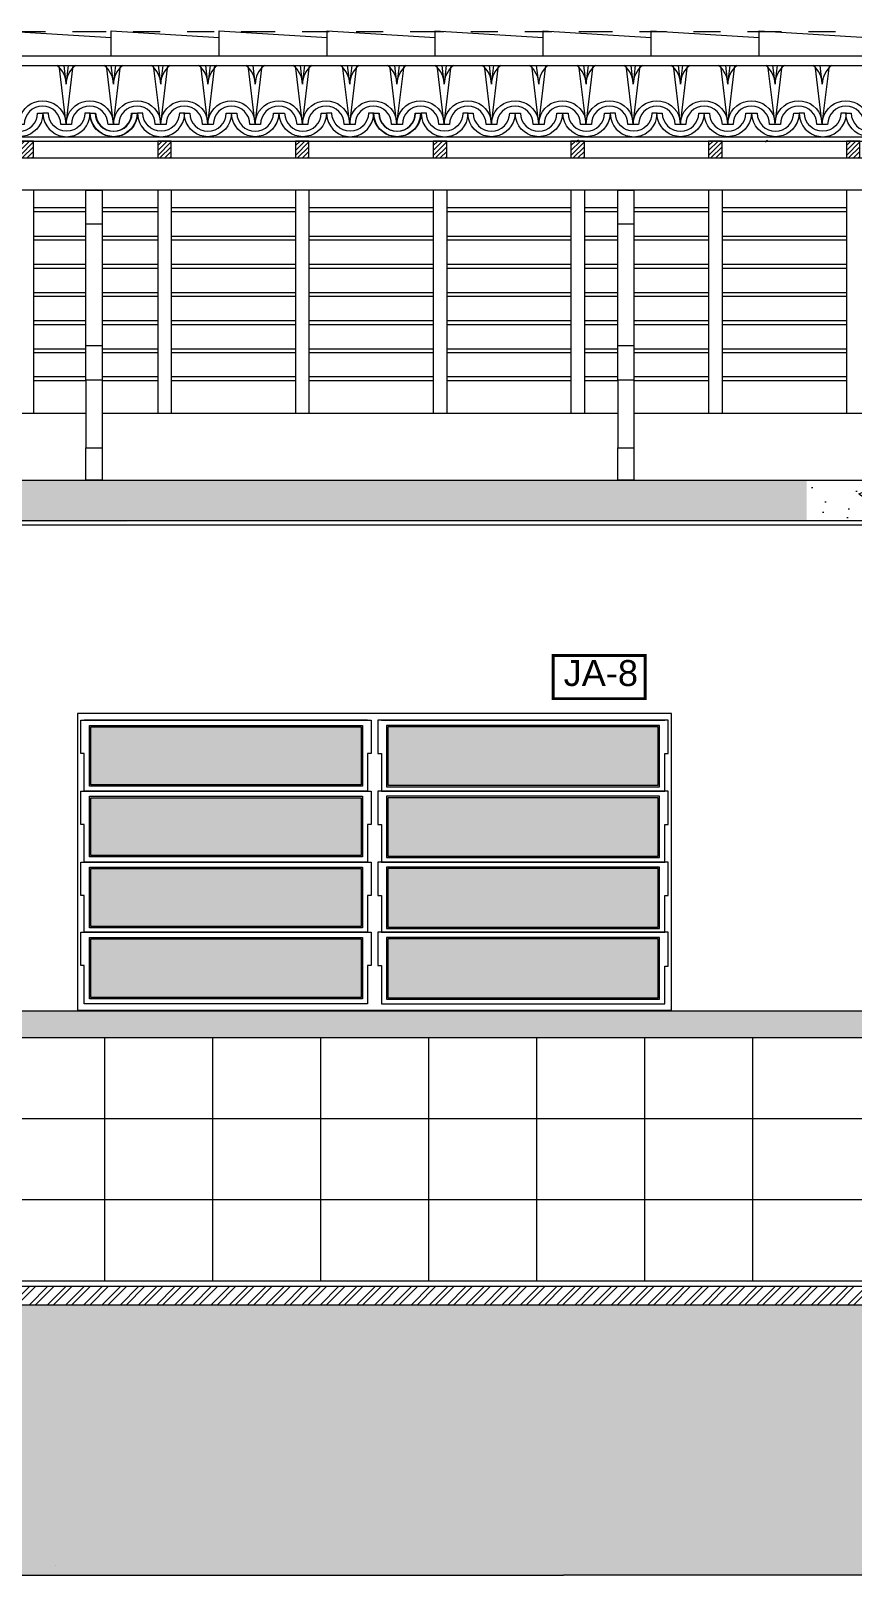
# Model space of a CAD drawing. Extents: x 183 to 373, y 23 to 105.
# Drawn here: x 225.96 to 229.01, y 79.7 to 85.42 of the extents above; entities that cross this region are included whole.
import ezdxf

# ---------------------------------------------------------------- set-up
doc = ezdxf.new("R2010")
doc.units = 0
doc.header["$LTSCALE"] = 0.005
doc.linetypes.add('C5', pattern=[60, 50, -5, 0, -5])
doc.linetypes.add('TRAÇO-2PTOS_P', pattern=[0.625, 0.25, -0.125, 0, -0.125, 0, -0.125])
doc.layers.get('0').update_dxf_attribs({"linetype": 'CONTINUOUS'})
for name, color, linetype in [('01', 1, 'CONTINUOUS'), ('252', 252, 'CONTINUOUS'), ('A-COTAS', 1, 'CONTINUOUS'), ('A-ESQUADRIAS', 2, 'CONTINUOUS'), ('A-PAREDE', 5, 'CONTINUOUS'), ('ARQ-EXO-1_100', 251, 'C5'), ('ARQ-HTC', 9, 'CONTINUOUS'), ('ARQ-PIS-CORTE', 2, 'CONTINUOUS'), ('ARQ-SMB-1_100', 1, 'CONTINUOUS'), ('ARQ-TLH-VISTA1', 2, 'CONTINUOUS'), ('ARQ-TLH-VISTA2', 1, 'CONTINUOUS'), ('ARQ-TXT-1_075', 2, 'CONTINUOUS'), ('BL-AR-TELHA 2', 2, 'CONTINUOUS'), ('MADEIRAMENTO', 2, 'CONTINUOUS'), ('SIM', 1, 'CONTINUOUS')]:
    doc.layers.add(name, color=color, linetype=linetype)
doc.styles.add('ESC-50-A20', font='arial.ttf', dxfattribs={"height": 0.1})
pattern_1 = [(50, (84.715, 34.55552), (0.25505854, -0.02231472), [0.02667, -0.29337]), (355, (84.715, 34.55552), (-0.0493408, 0.2674796), [0.021336, -0.2346968]), (100.45144, (84.73625, 34.55366), (0.20571775, 0.24516485), [0.022666, -0.24932634]), (46.1842, (84.715, 34.62664), (0.37951066, -0.05885926), [0.040005, -0.440055]), (96.63556, (84.74662, 34.62174), (0.3323658, 0.3463966), [0.033999, -0.3739899]), (351.18415, (84.715, 34.62664), (0.3323658, 0.3463966), [0.032004, -0.3520436]), (21, (84.75056, 34.60886), (0.21226015, -0.14317128), [0.02667, -0.29337]), (326, (84.75056, 34.60886), (0.08652284, 0.25786315), [0.021336, -0.234696]), (71.45144, (84.76824, 34.59693), (0.298783, 0.11469188), [0.022666, -0.2493259]), (37.5, (84.715, 34.55552), (0.004324045, 0.118377054), [0, -0.2318512, 0, -0.238252, 0, -0.235585]), (7.5, (84.715, 34.55552), (0.09354753, 0.1402528), [0, -0.1358392, 0, -0.2265172, 0, -0.089789]), (327.5, (84.6357, 34.55552), (0.189826833, -0.00802024), [0, -0.0889, 0, -0.277368, 0, -0.368046]), (317.5, (84.60014, 34.55552), (0.20738085, 0.03559709), [0, -0.11557, 0, -0.1842008, 0, -0.261366])]

msp = doc.modelspace()

# ---------------------------------------------------------------- hatches: boundary and pattern name
at = {"layer": 'A-COTAS'}
h = msp.add_hatch(color=252, dxfattribs=at)
h.set_gradient(color1=(91, 91, 91), one_color=1, tint=1, name='INVHEMISPHERICAL')
h.paths.add_polyline_path([(226.1867, 82.8394), (226.1867, 82.6249), (227.1879, 82.6249), (227.1879, 82.8394)])
h.paths.add_polyline_path([(226.1867, 82.5769), (226.1867, 82.3624), (227.1879, 82.3624), (227.1879, 82.5769)])
h.paths.add_polyline_path([(226.1867, 82.3144), (226.1867, 82.0999), (227.1879, 82.0999), (227.1879, 82.3144)])
h.paths.add_polyline_path([(226.1867, 82.0544), (226.1867, 81.8374), (227.1879, 81.8374), (227.1879, 82.0544)])
h.paths.add_polyline_path([(228.2879, 82.6226), (228.2879, 82.8394), (227.2867, 82.8394), (227.2867, 82.6226)])
h.paths.add_polyline_path([(228.2879, 82.3601), (228.2879, 82.5769), (227.2867, 82.5769), (227.2867, 82.3601)])
h.paths.add_polyline_path([(228.2879, 82.0976), (228.2879, 82.3144), (227.2867, 82.3144), (227.2867, 82.0976)])
h.paths.add_polyline_path([(227.2867, 82.0544), (227.2867, 81.8351), (228.2879, 81.8351), (228.2879, 82.0544)])
at = {"layer": 'A-ESQUADRIAS'}
h = msp.add_hatch(dxfattribs=at)
h.set_pattern_fill('GOST_WOOD', color=251, scale=0.01, angle=90)
h.set_pattern_definition([(180, (186.197824, -81.4883), (7e-18, 0.06), [0.1, -0.02]), (180, (186.217824, -81.4683), (7e-18, 0.06), [0.06, -0.015, 0.03, -0.015]), (180, (186.247824, -81.4483), (7e-18, 0.06), [0.1, -0.02])])
h.paths.add_polyline_path([(233.0373, 81.688), (233.0373, 81.788), (225.0373, 81.788), (225.0373, 81.688)])
at = {"layer": 'ARQ-HTC'}
h = msp.add_hatch(dxfattribs=at)
h.set_pattern_fill('ANSI31', color=256, scale=0.004, style=0)
h.set_pattern_definition([(45, (-21.51494, 37.775708), (-0.0089802561, 0.0089802561), [])])
h.paths.add_polyline_path([(225.9247, 84.9458), (225.9747, 84.9458), (225.9747, 85.0085), (225.9247, 85.0085)])
h = msp.add_hatch(dxfattribs=at)
h.set_pattern_fill('ANSI31', color=256, scale=0.004, style=0)
h.set_pattern_definition([(45, (-21.00494, 37.775708), (-0.0089802561, 0.0089802561), [])])
h.paths.add_polyline_path([(226.4347, 84.9458), (226.4847, 84.9458), (226.4847, 85.0085), (226.4347, 85.0085)])
h = msp.add_hatch(dxfattribs=at)
h.set_pattern_fill('ANSI31', color=256, scale=0.004, style=0)
h.set_pattern_definition([(45, (-20.49494, 37.775708), (-0.0089802561, 0.0089802561), [])])
h.paths.add_polyline_path([(226.9447, 84.9458), (226.9947, 84.9458), (226.9947, 85.0085), (226.9447, 85.0085)])
h = msp.add_hatch(dxfattribs=at)
h.set_pattern_fill('ANSI31', color=256, scale=0.004, style=0)
h.set_pattern_definition([(45, (-19.98494, 37.775708), (-0.0089802561, 0.0089802561), [])])
h.paths.add_polyline_path([(227.4547, 84.9458), (227.5047, 84.9458), (227.5047, 85.0085), (227.4547, 85.0085)])
h = msp.add_hatch(dxfattribs=at)
h.set_pattern_fill('ANSI31', color=256, scale=0.004, style=0)
h.set_pattern_definition([(45, (-19.47494, 37.775708), (-0.0089802561, 0.0089802561), [])])
h.paths.add_polyline_path([(227.9647, 84.9458), (228.0147, 84.9458), (228.0147, 85.0085), (227.9647, 85.0085)])
h = msp.add_hatch(dxfattribs=at)
h.set_pattern_fill('ANSI31', color=256, scale=0.004, style=0)
h.set_pattern_definition([(45, (-18.96494, 37.775708), (-0.0089802561, 0.0089802561), [])])
h.paths.add_polyline_path([(228.4747, 84.9458), (228.5247, 84.9458), (228.5247, 85.0085), (228.4747, 85.0085)])
h = msp.add_hatch(dxfattribs=at)
h.set_pattern_fill('ANSI31', color=256, scale=0.004, style=0)
h.set_pattern_definition([(45, (-18.45494, 37.775708), (-0.0089802561, 0.0089802561), [])])
h.paths.add_polyline_path([(228.9847, 84.9458), (229.0347, 84.9458), (229.0347, 85.0085), (228.9847, 85.0085)])
h = msp.add_hatch(dxfattribs=at)
h.set_pattern_fill('AR-CONC', color=251, scale=0.0014, style=0)
h.set_pattern_definition(pattern_1)
h.paths.add_polyline_path([(228.8376, 83.7528), (216.8873, 83.7378), (216.8873, 83.5878), (228.8376, 83.6028)])
h = msp.add_hatch(dxfattribs=at)
h.set_pattern_fill('AR-CONC', color=251, scale=0.0014, style=0)
h.set_pattern_definition(pattern_1)
h.paths.add_polyline_path([(231.4212, 83.7528), (228.8376, 83.7528), (228.8376, 83.6028), (231.4212, 83.6028)])
h = msp.add_hatch(dxfattribs=at)
h.set_pattern_fill('ANSI32', color=251, scale=0.005, style=0)
h.set_pattern_definition([(45, (84.714996, 34.55552), (-0.03367596, 0.03367596), []), (45, (84.737447, 34.55552), (-0.03367596, 0.03367596), [])])
h.paths.add_polyline_path([(225.0373, 80.6978), (233.0373, 80.6978), (233.0373, 80.7678), (225.0373, 80.7678)])
h = msp.add_hatch(dxfattribs=at)
h.set_pattern_fill('EARTH', color=252, scale=0.02, angle=45, style=0)
h.set_pattern_definition([(45, (84.715, 34.55552), (1e-17, 0.17960512), [0.127, -0.127]), (45, (84.68132, 34.5892), (1e-17, 0.17960512), [0.127, -0.127]), (45, (84.64764, 34.62287), (1e-17, 0.17960512), [0.127, -0.127]), (135, (84.64764, 34.64532), (-0.17960512, 1e-17), [0.127, -0.127]), (135, (84.68132, 34.679), (-0.17960512, 1e-17), [0.127, -0.127]), (135, (84.715, 34.71267), (-0.17960512, 1e-17), [0.127, -0.127])])
h.paths.add_polyline_path([(247.7524, 80.6978), (241.3373, 80.6978), (241.3373, 80.2978), (241.0123, 80.2978), (241.0123, 80.6978), (235.1238, 80.6978), (235.1238, 79.6978), (247.7524, 79.6978)])
h.paths.add_polyline_path([(224.8873, 80.2978), (224.8873, 80.6978), (219.7502, 80.6978), (219.7502, 79.6978), (235.1238, 79.6978), (235.1238, 80.6978), (233.1873, 80.6978), (233.1873, 80.2978), (233.0373, 80.2978), (233.0373, 80.6978), (225.0373, 80.6978), (225.0373, 80.2978)])

# ---------------------------------------------------------------- linework, layer by layer
at = {"color": 3}
for points in [[(225.9247, 84.9458), (225.9747, 84.9458), (225.9747, 85.0085), (225.9247, 85.0085)], [(226.4347, 84.9458), (226.4847, 84.9458), (226.4847, 85.0085), (226.4347, 85.0085)], [(226.9447, 84.9458), (226.9947, 84.9458), (226.9947, 85.0085), (226.9447, 85.0085)], [(227.4547, 84.9458), (227.5047, 84.9458), (227.5047, 85.0085), (227.4547, 85.0085)], [(227.9647, 84.9458), (228.0147, 84.9458), (228.0147, 85.0085), (227.9647, 85.0085)], [(228.4747, 84.9458), (228.5247, 84.9458), (228.5247, 85.0085), (228.4747, 85.0085)], [(228.9847, 84.9458), (229.0347, 84.9458), (229.0347, 85.0085), (228.9847, 85.0085)]]:
    msp.add_lwpolyline(points, close=True, dxfattribs=at)
at = {"layer": '01', "color": 251}
for p, q in [((225.9747, 84.8262), (225.9747, 84.0007)), ((226.4347, 84.8262), (226.4347, 84.0007)), ((226.4847, 84.8262), (226.4847, 84.0007)), ((226.9447, 84.8262), (226.9447, 84.0007)), ((226.9947, 84.8262), (226.9947, 84.0007)), ((227.4547, 84.8262), (227.4547, 84.0007)), ((227.5047, 84.8262), (227.5047, 84.0007)), ((227.9647, 84.8262), (227.9647, 84.0007)), ((228.0147, 84.8262), (228.0147, 84.0007)), ((228.4747, 84.8262), (228.4747, 84.0007)), ((228.5247, 84.8262), (228.5247, 84.0007)), ((228.9847, 84.8262), (228.9847, 84.0007)), ((226.1683, 84.7608), (225.9747, 84.7608)), ((226.4347, 84.7608), (226.2283, 84.7608)), ((226.9447, 84.7608), (226.4847, 84.7608)), ((227.4547, 84.7608), (226.9947, 84.7608)), ((227.9647, 84.7608), (227.5047, 84.7608)), ((228.1383, 84.7608), (228.0147, 84.7608)), ((228.4747, 84.7608), (228.1983, 84.7608)), ((228.9847, 84.7608), (228.5247, 84.7608)), ((226.1683, 84.7463), (225.9747, 84.7463)), ((226.4347, 84.7463), (226.2283, 84.7463)), ((226.9447, 84.7463), (226.4847, 84.7463)), ((227.4547, 84.7463), (226.9947, 84.7463)), ((227.9647, 84.7463), (227.5047, 84.7463)), ((228.1383, 84.7463), (228.0147, 84.7463)), ((228.4747, 84.7463), (228.1983, 84.7463)), ((228.9847, 84.7463), (228.5247, 84.7463)), ((226.1683, 84.6556), (225.9747, 84.6556)), ((226.1683, 84.6411), (225.9747, 84.6411)), ((226.4347, 84.6556), (226.2283, 84.6556)), ((226.4347, 84.6411), (226.2283, 84.6411)), ((226.9447, 84.6556), (226.4847, 84.6556)), ((226.9447, 84.6411), (226.4847, 84.6411)), ((227.4547, 84.6556), (226.9947, 84.6556)), ((227.4547, 84.6411), (226.9947, 84.6411)), ((227.9647, 84.6556), (227.5047, 84.6556)), ((227.9647, 84.6411), (227.5047, 84.6411)), ((228.1383, 84.6556), (228.0147, 84.6556)), ((228.1383, 84.6411), (228.0147, 84.6411)), ((228.4747, 84.6556), (228.1983, 84.6556)), ((228.4747, 84.6411), (228.1983, 84.6411)), ((228.9847, 84.6556), (228.5247, 84.6556)), ((228.9847, 84.6411), (228.5247, 84.6411)), ((226.1683, 84.5513), (225.9747, 84.5513)), ((226.1683, 84.5368), (225.9747, 84.5368)), ((226.4347, 84.5513), (226.2283, 84.5513)), ((226.4347, 84.5368), (226.2283, 84.5368)), ((226.9447, 84.5513), (226.4847, 84.5513)), ((226.9447, 84.5368), (226.4847, 84.5368)), ((227.4547, 84.5513), (226.9947, 84.5513)), ((227.4547, 84.5368), (226.9947, 84.5368)), ((227.9647, 84.5513), (227.5047, 84.5513)), ((227.9647, 84.5368), (227.5047, 84.5368)), ((228.1383, 84.5513), (228.0147, 84.5513)), ((228.1383, 84.5368), (228.0147, 84.5368)), ((228.4747, 84.5513), (228.1983, 84.5513)), ((228.4747, 84.5368), (228.1983, 84.5368)), ((228.9847, 84.5513), (228.5247, 84.5513)), ((228.9847, 84.5368), (228.5247, 84.5368)), ((226.1683, 84.4469), (225.9747, 84.4469)), ((226.1683, 84.4325), (225.9747, 84.4325)), ((226.4347, 84.4469), (226.2283, 84.4469)), ((226.4347, 84.4325), (226.2283, 84.4325)), ((226.9447, 84.4469), (226.4847, 84.4469)), ((226.9447, 84.4325), (226.4847, 84.4325)), ((227.4547, 84.4469), (226.9947, 84.4469)), ((227.4547, 84.4325), (226.9947, 84.4325)), ((227.9647, 84.4469), (227.5047, 84.4469)), ((227.9647, 84.4325), (227.5047, 84.4325)), ((228.1383, 84.4469), (228.0147, 84.4469)), ((228.1383, 84.4325), (228.0147, 84.4325)), ((228.4747, 84.4469), (228.1983, 84.4469)), ((228.4747, 84.4325), (228.1983, 84.4325)), ((228.9847, 84.4469), (228.5247, 84.4469)), ((228.9847, 84.4325), (228.5247, 84.4325)), ((226.1683, 84.3426), (225.9747, 84.3426)), ((226.1683, 84.3281), (225.9747, 84.3281)), ((226.4347, 84.3426), (226.2283, 84.3426)), ((226.4347, 84.3281), (226.2283, 84.3281)), ((226.9447, 84.3426), (226.4847, 84.3426)), ((226.9447, 84.3281), (226.4847, 84.3281)), ((227.4547, 84.3426), (226.9947, 84.3426)), ((227.4547, 84.3281), (226.9947, 84.3281)), ((227.9647, 84.3426), (227.5047, 84.3426)), ((227.9647, 84.3281), (227.5047, 84.3281)), ((228.1383, 84.3426), (228.0147, 84.3426)), ((228.1383, 84.3281), (228.0147, 84.3281)), ((228.4747, 84.3426), (228.1983, 84.3426)), ((228.4747, 84.3281), (228.1983, 84.3281)), ((228.9847, 84.3426), (228.5247, 84.3426)), ((228.9847, 84.3281), (228.5247, 84.3281)), ((226.1683, 84.2383), (225.9747, 84.2383)), ((226.4347, 84.2383), (226.2283, 84.2383)), ((226.9447, 84.2383), (226.4847, 84.2383)), ((227.4547, 84.2383), (226.9947, 84.2383)), ((227.9647, 84.2383), (227.5047, 84.2383)), ((228.1383, 84.2383), (228.0147, 84.2383)), ((228.4747, 84.2383), (228.1983, 84.2383)), ((228.9847, 84.2383), (228.5247, 84.2383)), ((226.1683, 84.2238), (225.9747, 84.2238)), ((226.4347, 84.2238), (226.2283, 84.2238)), ((226.9447, 84.2238), (226.4847, 84.2238)), ((227.4547, 84.2238), (226.9947, 84.2238)), ((227.9647, 84.2238), (227.5047, 84.2238)), ((228.1383, 84.2238), (228.0147, 84.2238)), ((228.4747, 84.2238), (228.1983, 84.2238)), ((228.9847, 84.2238), (228.5247, 84.2238)), ((226.1683, 84.1348), (225.9747, 84.1348)), ((226.4347, 84.1348), (226.2283, 84.1348)), ((226.9447, 84.1348), (226.4847, 84.1348)), ((227.4547, 84.1348), (226.9947, 84.1348)), ((227.9647, 84.1348), (227.5047, 84.1348)), ((228.1383, 84.1348), (228.0147, 84.1348)), ((228.4747, 84.1348), (228.1983, 84.1348)), ((228.9847, 84.1348), (228.5247, 84.1348)), ((226.1683, 84.1203), (225.9747, 84.1203)), ((226.4347, 84.1203), (226.2283, 84.1203)), ((226.9447, 84.1203), (226.4847, 84.1203)), ((227.4547, 84.1203), (226.9947, 84.1203)), ((227.9647, 84.1203), (227.5047, 84.1203)), ((228.1383, 84.1203), (228.0147, 84.1203)), ((228.4747, 84.1203), (228.1983, 84.1203)), ((228.9847, 84.1203), (228.5247, 84.1203)), ((224.2583, 84.0007), (226.1683, 84.0007)), ((226.2283, 84.0007), (228.1383, 84.0007)), ((228.1983, 84.0007), (230.1083, 84.0007))]:
    msp.add_line(p, q, dxfattribs=at)
at = {"layer": '01'}
msp.add_line((225.0373, 83.5878), (233.0373, 83.5878), dxfattribs=at)
at = {"layer": '252'}
for p, q in [((226.2373, 81.688), (226.2373, 80.7878)), ((226.6373, 81.688), (226.6373, 80.7878)), ((227.0373, 81.688), (227.0373, 80.7878)), ((227.4373, 81.688), (227.4373, 80.7878)), ((227.8373, 81.688), (227.8373, 80.7878)), ((228.2373, 81.688), (228.2373, 80.7878)), ((228.6373, 81.688), (228.6373, 80.7878)), ((233.0373, 81.388), (225.0373, 81.388)), ((233.0373, 81.088), (225.0373, 81.088))]:
    msp.add_line(p, q, dxfattribs=at)
at = {"layer": 'A-COTAS'}
for p, q in [((228.3373, 82.8888), (226.1373, 82.8888)), ((226.1373, 82.8888), (226.1373, 81.7888)), ((228.3373, 81.7888), (228.3373, 82.8888)), ((226.15, 82.8634), (227.2246, 82.8634)), ((226.15, 82.7399), (226.15, 82.8634)), ((227.2119, 82.8634), (226.1627, 82.8634)), ((226.1817, 82.8444), (227.1929, 82.8444)), ((226.1817, 82.6199), (226.1817, 82.8444)), ((226.1867, 82.8394), (227.1879, 82.8394)), ((226.1867, 82.6249), (226.1867, 82.8394)), ((227.1879, 82.8394), (227.1879, 82.6249)), ((227.1929, 82.8444), (227.1929, 82.6199)), ((227.2246, 82.8634), (227.2246, 82.7399)), ((228.3246, 82.8634), (227.25, 82.8634)), ((227.25, 82.8634), (227.25, 82.7399)), ((227.2627, 82.8634), (228.3119, 82.8634)), ((228.2929, 82.8444), (227.2817, 82.8444)), ((227.2817, 82.8444), (227.2817, 82.6176)), ((228.2879, 82.8394), (227.2867, 82.8394)), ((227.2867, 82.8394), (227.2867, 82.6226)), ((228.2879, 82.6226), (228.2879, 82.8394)), ((228.2929, 82.6176), (228.2929, 82.8444)), ((228.3246, 82.7401), (228.3246, 82.8634)), ((226.1627, 82.7399), (226.15, 82.7399)), ((226.1627, 82.6009), (226.1627, 82.7399)), ((227.2246, 82.7399), (227.2119, 82.7399)), ((227.2119, 82.7399), (227.2119, 82.6009)), ((227.25, 82.7399), (227.2627, 82.7399)), ((227.2627, 82.7399), (227.2627, 82.6009)), ((228.3119, 82.6009), (228.3119, 82.7401)), ((228.3119, 82.7401), (228.3246, 82.7401)), ((226.15, 82.6009), (227.2246, 82.6009)), ((226.15, 82.4774), (226.15, 82.6009)), ((227.2119, 82.6009), (226.1627, 82.6009)), ((227.2119, 82.6009), (226.1627, 82.6009)), ((227.1929, 82.6199), (226.1817, 82.6199)), ((226.1817, 82.5819), (227.1929, 82.5819)), ((226.1817, 82.3574), (226.1817, 82.5819)), ((227.1879, 82.6249), (226.1867, 82.6249)), ((227.1929, 82.5819), (227.1929, 82.3574)), ((227.2246, 82.6009), (227.2246, 82.4774)), ((228.3246, 82.6009), (227.25, 82.6009)), ((227.25, 82.6009), (227.25, 82.4774)), ((227.2627, 82.6009), (228.3119, 82.6009)), ((227.2627, 82.6009), (228.3119, 82.6009)), ((227.2817, 82.6176), (228.2929, 82.6176)), ((228.2929, 82.5819), (227.2817, 82.5819)), ((227.2817, 82.5819), (227.2817, 82.3551)), ((227.2867, 82.6226), (228.2879, 82.6226)), ((228.2929, 82.3551), (228.2929, 82.5819)), ((228.3246, 82.4776), (228.3246, 82.6009)), ((226.1867, 82.5769), (227.1879, 82.5769)), ((226.1867, 82.3624), (226.1867, 82.5769)), ((227.1879, 82.5769), (227.1879, 82.3624)), ((228.2879, 82.5769), (227.2867, 82.5769)), ((227.2867, 82.5769), (227.2867, 82.3601)), ((228.2879, 82.3601), (228.2879, 82.5769)), ((226.1627, 82.4774), (226.15, 82.4774)), ((226.1627, 82.3384), (226.1627, 82.4774)), ((227.2246, 82.4774), (227.2119, 82.4774)), ((227.2119, 82.4774), (227.2119, 82.3384)), ((227.25, 82.4774), (227.2627, 82.4774)), ((227.2627, 82.4774), (227.2627, 82.3384)), ((228.3119, 82.3384), (228.3119, 82.4776)), ((228.3119, 82.4776), (228.3246, 82.4776)), ((227.1929, 82.3574), (226.1817, 82.3574)), ((227.1879, 82.3624), (226.1867, 82.3624)), ((227.2817, 82.3551), (228.2929, 82.3551)), ((227.2867, 82.3601), (228.2879, 82.3601)), ((226.15, 82.3384), (227.2246, 82.3384)), ((226.15, 82.2149), (226.15, 82.3384)), ((227.2119, 82.3384), (226.1627, 82.3384)), ((227.2119, 82.3384), (226.1627, 82.3384)), ((226.1817, 82.3194), (227.1929, 82.3194)), ((226.1817, 82.0949), (226.1817, 82.3194)), ((226.1867, 82.3144), (227.1879, 82.3144)), ((226.1867, 82.0999), (226.1867, 82.3144)), ((227.1879, 82.3144), (227.1879, 82.0999)), ((227.1929, 82.3194), (227.1929, 82.0949)), ((227.2246, 82.3384), (227.2246, 82.2149)), ((228.3246, 82.3384), (227.25, 82.3384)), ((227.25, 82.3384), (227.25, 82.2149)), ((227.2627, 82.3384), (228.3119, 82.3384)), ((227.2627, 82.3384), (228.3119, 82.3384)), ((228.2929, 82.3194), (227.2817, 82.3194)), ((227.2817, 82.3194), (227.2817, 82.0926)), ((228.2879, 82.3144), (227.2867, 82.3144)), ((227.2867, 82.3144), (227.2867, 82.0976)), ((228.2879, 82.0976), (228.2879, 82.3144)), ((228.2929, 82.0926), (228.2929, 82.3194)), ((228.3246, 82.2151), (228.3246, 82.3384)), ((226.1627, 82.2149), (226.15, 82.2149)), ((226.1627, 82.0784), (226.1627, 82.2149)), ((227.2246, 82.2149), (227.2119, 82.2149)), ((227.2119, 82.2149), (227.2119, 82.0784)), ((227.25, 82.2149), (227.2627, 82.2149)), ((227.2627, 82.2149), (227.2627, 82.0784)), ((228.3119, 82.0784), (228.3119, 82.2151)), ((228.3119, 82.2151), (228.3246, 82.2151)), ((226.15, 82.0784), (227.2246, 82.0784)), ((226.15, 81.9549), (226.15, 82.0784)), ((227.2119, 82.0784), (226.1627, 82.0784)), ((227.2119, 82.0784), (226.1627, 82.0784)), ((227.1929, 82.0949), (226.1817, 82.0949)), ((227.1879, 82.0999), (226.1867, 82.0999)), ((227.2246, 82.0784), (227.2246, 81.9549)), ((228.3246, 82.0784), (227.25, 82.0784)), ((227.25, 82.0784), (227.25, 81.9549)), ((227.2627, 82.0784), (228.3119, 82.0784)), ((227.2627, 82.0784), (228.3119, 82.0784)), ((227.2817, 82.0926), (228.2929, 82.0926)), ((227.2867, 82.0976), (228.2879, 82.0976)), ((228.3246, 81.9526), (228.3246, 82.0784)), ((226.1817, 82.0594), (227.1929, 82.0594)), ((226.1817, 81.8324), (226.1817, 82.0594)), ((226.1867, 82.0544), (227.1879, 82.0544)), ((226.1867, 81.8374), (226.1867, 82.0544)), ((227.1879, 82.0544), (227.1879, 81.8374)), ((227.1929, 82.0594), (227.1929, 81.8324)), ((228.2929, 82.0594), (227.2817, 82.0594)), ((227.2817, 82.0594), (227.2817, 81.8301)), ((228.2879, 82.0544), (227.2867, 82.0544)), ((227.2867, 82.0544), (227.2867, 81.8351)), ((228.2879, 81.8351), (228.2879, 82.0544)), ((228.2929, 81.8301), (228.2929, 82.0594)), ((226.1627, 81.9549), (226.15, 81.9549)), ((226.1627, 81.8134), (226.1627, 81.9549)), ((227.2246, 81.9549), (227.2119, 81.9549)), ((227.2119, 81.9549), (227.2119, 81.8134)), ((227.25, 81.9549), (227.2627, 81.9549)), ((227.2627, 81.9549), (227.2627, 81.8134)), ((228.3119, 81.8134), (228.3119, 81.9526)), ((228.3119, 81.9526), (228.3246, 81.9526)), ((227.1879, 81.8374), (226.1867, 81.8374)), ((227.2867, 81.8351), (228.2879, 81.8351)), ((228.3373, 81.7888), (226.1373, 81.7888)), ((227.2119, 81.8134), (226.1627, 81.8134)), ((227.1929, 81.8324), (226.1817, 81.8324)), ((227.2627, 81.8134), (228.3119, 81.8134)), ((227.2817, 81.8301), (228.2929, 81.8301))]:
    msp.add_line(p, q, dxfattribs=at)
msp.add_lwpolyline([(225.0373, 81.788), (233.0373, 81.788), (233.0373, 81.688), (225.0373, 81.688)], dxfattribs=at)
at = {"layer": 'A-PAREDE', "color": 5}
for p, q in [((208.6023, 83.7528), (241.1623, 83.7528)), ((225.0223, 83.6028), (233.0523, 83.6028)), ((216.8873, 80.7678), (233.1873, 80.7678)), ((233.0373, 80.6978), (225.0373, 80.6978))]:
    msp.add_line(p, q, dxfattribs=at)
at = {"layer": 'A-PAREDE'}
for points in [[(226.1683, 84.8262), (226.2283, 84.8262), (226.2283, 84.7002), (226.1683, 84.7002)], [(228.1383, 84.8262), (228.1983, 84.8262), (228.1983, 84.7002), (228.1383, 84.7002)], [(226.1683, 84.2518), (226.2283, 84.2518), (226.2283, 84.1227), (226.1683, 84.1227)], [(228.1383, 84.2518), (228.1983, 84.2518), (228.1983, 84.1227), (228.1383, 84.1227)], [(226.1683, 83.8728), (226.2283, 83.8728), (226.2283, 83.7528), (226.1683, 83.7528)], [(228.1383, 83.8728), (228.1983, 83.8728), (228.1983, 83.7528), (228.1383, 83.7528)]]:
    msp.add_lwpolyline(points, close=True, dxfattribs=at)
at = {"layer": 'ARQ-EXO-1_100', "color": 252, "linetype": 'TRAÇO-2PTOS_P', "ltscale": 100}
for p, q in [((205.4942, 85.4144), (267.0085, 85.4144)), ((205.4942, 83.7528), (267.0085, 83.7528)), ((216.8873, 80.7878), (249.3373, 80.7878))]:
    msp.add_line(p, q, dxfattribs=at)
at = {"layer": 'ARQ-HTC', "color": 252}
for points in [[(206.807, 80.6478), (206.807, 79.6978), (227.9373, 79.6978)], [(267.5675, 80.6478), (267.5675, 79.6978), (227.9373, 79.6978)]]:
    msp.add_lwpolyline(points, dxfattribs=at)
at = {"layer": 'ARQ-PIS-CORTE'}
msp.add_line((225.0373, 80.7878), (233.0373, 80.7878), dxfattribs=at)
at = {"layer": 'ARQ-SMB-1_100', "color": 252, "ltscale": 10, "const_width": 0.0107}
msp.add_lwpolyline([(227.8988, 82.9434), (228.2398, 82.9434), (228.2398, 83.1034), (227.8988, 83.1034)], close=True, dxfattribs=at)
at = {"layer": 'ARQ-TLH-VISTA1'}
for p, q in [((211.6447, 85.0243), (262.7298, 85.0243)), ((226.1683, 84.2518), (226.1683, 84.7002)), ((226.2283, 84.7002), (226.2283, 84.2518)), ((228.1383, 84.2518), (228.1383, 84.7002)), ((228.1983, 84.7002), (228.1983, 84.2518)), ((226.1683, 84.1227), (226.1683, 83.8728)), ((226.2283, 84.1227), (226.2283, 83.8728)), ((228.1383, 84.1227), (228.1383, 83.8728)), ((228.1983, 84.1227), (228.1983, 83.8728))]:
    msp.add_line(p, q, dxfattribs=at)
for points in [[(226.093, 85.0912), (226.0955, 85.0704), (226.0755, 85.0704, 1), (225.9405, 85.0704), (225.9205, 85.0704), (225.923, 85.0912, -0.785113)], [(226.268, 85.0912), (226.2705, 85.0704), (226.2505, 85.0704, 1), (226.1155, 85.0704), (226.0955, 85.0704), (226.098, 85.0912, -0.785113)], [(226.443, 85.0912), (226.4455, 85.0704), (226.4255, 85.0704, 1), (226.2905, 85.0704), (226.2705, 85.0704), (226.273, 85.0912, -0.785113)], [(226.618, 85.0912), (226.6205, 85.0704), (226.6005, 85.0704, 1), (226.4655, 85.0704), (226.4455, 85.0704), (226.448, 85.0912, -0.785113)], [(226.793, 85.0912), (226.7955, 85.0704), (226.7755, 85.0704, 1), (226.6405, 85.0704), (226.6205, 85.0704), (226.623, 85.0912, -0.785113)], [(226.968, 85.0912), (226.9705, 85.0704), (226.9505, 85.0704, 1), (226.8155, 85.0704), (226.7955, 85.0704), (226.798, 85.0912, -0.785113)], [(227.143, 85.0912), (227.1455, 85.0704), (227.1255, 85.0704, 1), (226.9905, 85.0704), (226.9705, 85.0704), (226.973, 85.0912, -0.785113)], [(227.318, 85.0912), (227.3205, 85.0704), (227.3005, 85.0704, 1), (227.1655, 85.0704), (227.1455, 85.0704), (227.148, 85.0912, -0.785113)], [(227.493, 85.0912), (227.4955, 85.0704), (227.4755, 85.0704, 1), (227.3405, 85.0704), (227.3205, 85.0704), (227.323, 85.0912, -0.785113)], [(227.668, 85.0912), (227.6705, 85.0704), (227.6505, 85.0704, 1), (227.5155, 85.0704), (227.4955, 85.0704), (227.498, 85.0912, -0.785113)], [(227.843, 85.0912), (227.8455, 85.0704), (227.8255, 85.0704, 1), (227.6905, 85.0704), (227.6705, 85.0704), (227.673, 85.0912, -0.785113)], [(228.018, 85.0912), (228.0205, 85.0704), (228.0005, 85.0704, 1), (227.8655, 85.0704), (227.8455, 85.0704), (227.848, 85.0912, -0.785113)], [(228.193, 85.0912), (228.1955, 85.0704), (228.1755, 85.0704, 1), (228.0405, 85.0704), (228.0205, 85.0704), (228.023, 85.0912, -0.785113)], [(228.368, 85.0912), (228.3705, 85.0704), (228.3505, 85.0704, 1), (228.2155, 85.0704), (228.1955, 85.0704), (228.198, 85.0912, -0.785113)], [(228.543, 85.0912), (228.5455, 85.0704), (228.5255, 85.0704, 1), (228.3905, 85.0704), (228.3705, 85.0704), (228.373, 85.0912, -0.785113)], [(228.718, 85.0912), (228.7205, 85.0704), (228.7005, 85.0704, 1), (228.5655, 85.0704), (228.5455, 85.0704), (228.548, 85.0912, -0.785113)], [(228.893, 85.0912), (228.8955, 85.0704), (228.8755, 85.0704, 1), (228.7405, 85.0704), (228.7205, 85.0704), (228.723, 85.0912, -0.785113)], [(229.068, 85.0912), (229.0705, 85.0704), (229.0505, 85.0704, 1), (228.9155, 85.0704), (228.8955, 85.0704), (228.898, 85.0912, -0.785113)], [(225.8372, 85.0915), (225.8347, 85.1123), (225.8547, 85.1123, 1), (225.9897, 85.1123), (226.0097, 85.1123), (226.0072, 85.0915, -0.785113)], [(226.1822, 85.0915), (226.1847, 85.1123), (226.1647, 85.1123, -1), (226.0297, 85.1123), (226.0097, 85.1123), (226.0122, 85.0915, 0.785113)], [(226.1855, 85.0915), (226.183, 85.1123), (226.203, 85.1123, 1), (226.338, 85.1123), (226.358, 85.1123), (226.3555, 85.0915, -0.785113)], [(226.1872, 85.0915), (226.1847, 85.1123), (226.2047, 85.1123, 1), (226.3397, 85.1123), (226.3597, 85.1123), (226.3572, 85.0915, -0.785113)], [(226.5322, 85.0915), (226.5347, 85.1123), (226.5147, 85.1123, -1), (226.3797, 85.1123), (226.3597, 85.1123), (226.3622, 85.0915, 0.785113)], [(226.5355, 85.0915), (226.533, 85.1123), (226.553, 85.1123, 1), (226.688, 85.1123), (226.708, 85.1123), (226.7055, 85.0915, -0.785113)], [(226.7105, 85.0915), (226.708, 85.1123), (226.728, 85.1123, 1), (226.863, 85.1123), (226.883, 85.1123), (226.8805, 85.0915, -0.785113)], [(226.8872, 85.0915), (226.8847, 85.1123), (226.9047, 85.1123, 1), (227.0397, 85.1123), (227.0597, 85.1123), (227.0572, 85.0915, -0.785113)], [(227.2322, 85.0915), (227.2347, 85.1123), (227.2147, 85.1123, -1), (227.0797, 85.1123), (227.0597, 85.1123), (227.0622, 85.0915, 0.785113)], [(227.2355, 85.0915), (227.233, 85.1123), (227.253, 85.1123, 1), (227.388, 85.1123), (227.408, 85.1123), (227.4055, 85.0915, -0.785113)], [(227.2372, 85.0915), (227.2347, 85.1123), (227.2547, 85.1123, 1), (227.3897, 85.1123), (227.4097, 85.1123), (227.4072, 85.0915, -0.785113)], [(227.5822, 85.0915), (227.5847, 85.1123), (227.5647, 85.1123, -1), (227.4297, 85.1123), (227.4097, 85.1123), (227.4122, 85.0915, 0.785113)], [(227.5855, 85.0915), (227.583, 85.1123), (227.603, 85.1123, 1), (227.738, 85.1123), (227.758, 85.1123), (227.7555, 85.0915, -0.785113)], [(227.7605, 85.0915), (227.758, 85.1123), (227.778, 85.1123, 1), (227.913, 85.1123), (227.933, 85.1123), (227.9305, 85.0915, -0.785113)], [(227.9372, 85.0915), (227.9347, 85.1123), (227.9547, 85.1123, 1), (228.0897, 85.1123), (228.1097, 85.1123), (228.1072, 85.0915, -0.785113)], [(228.2822, 85.0915), (228.2847, 85.1123), (228.2647, 85.1123, -1), (228.1297, 85.1123), (228.1097, 85.1123), (228.1122, 85.0915, 0.785113)], [(228.2855, 85.0915), (228.283, 85.1123), (228.303, 85.1123, 1), (228.438, 85.1123), (228.458, 85.1123), (228.4555, 85.0915, -0.785113)], [(228.4605, 85.0915), (228.458, 85.1123), (228.478, 85.1123, 1), (228.613, 85.1123), (228.633, 85.1123), (228.6305, 85.0915, -0.785113)], [(228.6372, 85.0915), (228.6347, 85.1123), (228.6547, 85.1123, 1), (228.7897, 85.1123), (228.8097, 85.1123), (228.8072, 85.0915, -0.785113)], [(228.9822, 85.0915), (228.9847, 85.1123), (228.9647, 85.1123, -1), (228.8297, 85.1123), (228.8097, 85.1123), (228.8122, 85.0915, 0.785113)], [(228.9855, 85.0916), (228.983, 85.1123), (229.003, 85.1123, 1), (229.138, 85.1123), (229.158, 85.1123), (229.1555, 85.0916, -0.785113)]]:
    msp.add_lwpolyline(points, format="xyb", close=True, dxfattribs=at)
at = {"layer": 'ARQ-TLH-VISTA2', "color": 1}
for p, q in [((227.9868, 85.0044), (227.9871, 85.0069)), ((228.6868, 85.0044), (228.6871, 85.0069))]:
    msp.add_line(p, q, dxfattribs=at)
for centre in [(228.0495, 84.9455), (228.7495, 84.9455)]:
    msp.add_arc(centre, 0.0875, 130.6146, 135.7164, dxfattribs=at)
at = {"layer": 'BL-AR-TELHA 2'}
for p, q in [((226.0956, 85.0712), (226.0694, 85.2884)), ((226.0956, 85.2235), (226.0878, 85.2884)), ((226.0956, 85.0712), (226.1217, 85.2884)), ((226.0961, 85.2187), (226.1045, 85.2884)), ((226.2706, 85.0712), (226.2444, 85.2884)), ((226.2706, 85.2235), (226.2628, 85.2884)), ((226.2706, 85.0712), (226.2967, 85.2884)), ((226.2711, 85.2187), (226.2795, 85.2884)), ((226.4456, 85.0712), (226.4194, 85.2884)), ((226.4456, 85.2235), (226.4378, 85.2884)), ((226.4456, 85.0712), (226.4717, 85.2884)), ((226.4461, 85.2187), (226.4545, 85.2884)), ((226.6206, 85.0712), (226.5944, 85.2884)), ((226.6206, 85.2235), (226.6128, 85.2884)), ((226.6206, 85.0712), (226.6467, 85.2884)), ((226.6211, 85.2187), (226.6295, 85.2884)), ((226.7956, 85.0712), (226.7694, 85.2884)), ((226.7956, 85.2235), (226.7878, 85.2884)), ((226.7956, 85.0712), (226.8217, 85.2884)), ((226.9706, 85.0712), (226.9444, 85.2884)), ((226.9706, 85.2235), (226.9628, 85.2884)), ((226.9706, 85.0712), (226.9967, 85.2884)), ((226.9711, 85.2187), (226.9795, 85.2884)), ((227.1456, 85.0712), (227.1194, 85.2884)), ((227.1456, 85.2235), (227.1378, 85.2884)), ((227.1456, 85.0712), (227.1717, 85.2884)), ((227.1461, 85.2187), (227.1545, 85.2884)), ((227.3206, 85.0712), (227.2944, 85.2884)), ((227.3206, 85.2235), (227.3128, 85.2884)), ((227.3206, 85.0712), (227.3467, 85.2884)), ((227.3211, 85.2187), (227.3295, 85.2884)), ((227.4956, 85.0712), (227.4694, 85.2884)), ((227.4956, 85.2235), (227.4878, 85.2884)), ((227.4956, 85.0712), (227.5217, 85.2884)), ((227.4961, 85.2188), (227.5045, 85.2884)), ((227.6706, 85.0712), (227.6444, 85.2884)), ((227.6706, 85.2235), (227.6628, 85.2884)), ((227.6706, 85.0712), (227.6967, 85.2884)), ((227.6711, 85.2188), (227.6795, 85.2884)), ((227.8456, 85.0712), (227.8194, 85.2884)), ((227.8456, 85.2235), (227.8378, 85.2884)), ((227.8456, 85.0712), (227.8717, 85.2884)), ((228.0206, 85.0712), (227.9944, 85.2884)), ((228.0206, 85.2235), (228.0128, 85.2884)), ((228.0206, 85.0712), (228.0467, 85.2884)), ((228.0211, 85.2188), (228.0295, 85.2884)), ((228.1956, 85.0712), (228.1694, 85.2884)), ((228.1956, 85.2235), (228.1878, 85.2884)), ((228.1956, 85.0712), (228.2217, 85.2884)), ((228.1961, 85.2188), (228.2045, 85.2884)), ((228.3706, 85.0712), (228.3444, 85.2884)), ((228.3706, 85.2235), (228.3628, 85.2884)), ((228.3706, 85.0712), (228.3967, 85.2884)), ((228.3711, 85.2188), (228.3795, 85.2884)), ((228.5456, 85.0712), (228.5194, 85.2884)), ((228.5456, 85.2235), (228.5378, 85.2884)), ((228.5456, 85.0712), (228.5717, 85.2884)), ((228.5461, 85.2188), (228.5545, 85.2884)), ((228.7206, 85.0712), (228.6944, 85.2884)), ((228.7206, 85.2235), (228.7128, 85.2884)), ((228.7206, 85.0712), (228.7467, 85.2884)), ((228.7211, 85.2188), (228.7295, 85.2884)), ((228.8956, 85.0712), (228.8694, 85.2884)), ((228.8956, 85.2235), (228.8878, 85.2884)), ((228.8956, 85.0712), (228.9217, 85.2884))]:
    msp.add_line(p, q, dxfattribs=at)
for centre, start, end in [((226.0081, 85.2187), 0, 52.7658), ((226.1831, 85.2187), 127.2342, 180), ((226.1831, 85.2187), 0, 52.7658), ((226.3581, 85.2187), 127.2321, 180), ((226.3581, 85.2187), 0, 52.7679), ((226.5331, 85.2187), 127.2342, 180), ((226.5331, 85.2187), 0, 52.7658), ((226.7081, 85.2187), 127.2342, 180), ((226.7081, 85.2187), 0, 52.7658), ((226.8831, 85.2187), 127.2342, 180), ((226.8831, 85.2187), 0, 52.7658), ((227.0581, 85.2187), 127.2342, 180), ((227.0581, 85.2187), 0, 52.7658), ((227.2331, 85.2187), 127.2342, 180), ((227.2331, 85.2187), 0, 52.7658), ((227.4081, 85.2187), 127.2321, 180), ((227.4081, 85.2187), 0, 52.7679), ((227.5831, 85.2188), 127.2342, 180), ((227.5831, 85.2188), 0, 52.7658), ((227.7581, 85.2188), 127.2342, 180), ((227.7581, 85.2188), 0, 52.7658), ((227.9331, 85.2188), 127.2342, 180), ((227.9331, 85.2188), 0, 52.7658), ((228.1081, 85.2188), 127.2342, 180), ((228.1081, 85.2188), 0, 52.7658), ((228.2831, 85.2188), 127.2342, 180), ((228.2831, 85.2188), 0, 52.7658), ((228.4581, 85.2188), 127.2321, 180), ((228.4581, 85.2188), 0, 52.7679), ((228.6331, 85.2188), 127.2342, 180), ((228.6331, 85.2188), 0, 52.7658), ((228.8081, 85.2188), 127.2342, 180), ((228.8081, 85.2188), 0, 52.7658), ((228.9831, 85.2188), 127.2342, 180)]:
    msp.add_arc(centre, 0.0875, start, end, dxfattribs=at)
at = {"layer": 'MADEIRAMENTO', "color": 1}
for p, q in [((225.8622, 85.4165), (226.2622, 85.392)), ((226.2622, 85.3244), (226.2622, 85.4165)), ((226.2622, 85.4165), (226.6622, 85.392)), ((226.6622, 85.3244), (226.6622, 85.4165)), ((226.6622, 85.4165), (227.0622, 85.392)), ((227.0622, 85.3244), (227.0622, 85.4165)), ((227.0622, 85.4165), (227.4622, 85.392)), ((227.4622, 85.3244), (227.4622, 85.4165)), ((227.4622, 85.4165), (227.8622, 85.392)), ((227.8622, 85.3244), (227.8622, 85.4165)), ((227.8622, 85.4165), (228.2622, 85.392)), ((228.2622, 85.3244), (228.2622, 85.4165)), ((228.2622, 85.4165), (228.6622, 85.392)), ((228.6622, 85.3244), (228.6622, 85.4165)), ((228.6622, 85.4165), (229.0622, 85.392)), ((212.5123, 85.3244), (261.8623, 85.3244)), ((212.5123, 85.2884), (261.8623, 85.2884)), ((211.6447, 85.0085), (262.7298, 85.0085)), ((211.6447, 84.9458), (262.7298, 84.9458)), ((262.5542, 84.8262), (211.6461, 84.8262))]:
    msp.add_line(p, q, dxfattribs=at)
at = {"layer": 'SIM'}
msp.add_line((226.0567, 79.734), (226.0567, 79.734), dxfattribs=at)

# ---------------------------------------------------------------- texts
at = {"layer": 'ARQ-TXT-1_075', "style": 'ESC-50-A20'}
msp.add_attdef('JA-8', (227.9376, 82.9904), '', height=0.096, dxfattribs=at)

doc.saveas('drawing.dxf')
